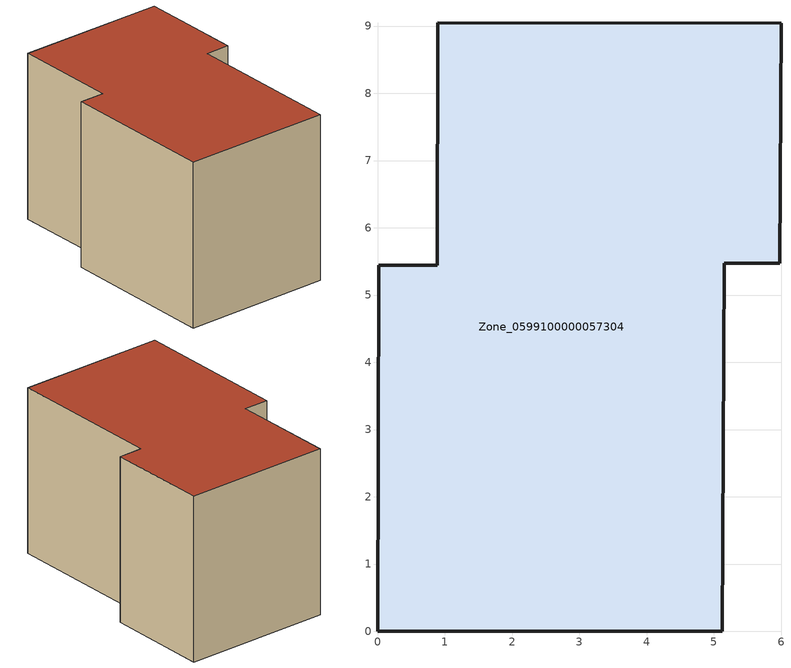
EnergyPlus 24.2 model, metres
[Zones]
Zone_0599100000057304
 floor ground (C_G): 5.13,0 0,0 0.02,5.44 0.89,5.44 0.9,9.05 6,9.04 5.98,5.47 5.16,5.47 z0
 wall outside (C_F): 0.89,5.44 0.02,5.44 0,0 5.13,0 5.16,5.47 5.98,5.47 6,9.04 0.9,9.05 0.89,5.44 z0:5.75
 roof outside (C_R): 6,9.04 0.9,9.05 0.89,5.44 0.02,5.44 0,0 5.13,0 5.16,5.47 5.98,5.47 z5.75
[BUILDING]
Pand.0599100000057304: North Axis=0; Terrain=City; Loads Convergence Tolerance Value=0.04; Temperature Convergence Tolerance Value=0.4; Solar Distribution=FullExterior; Maximum Number of Warmup Days=25; Minimum Number of Warmup Days=1
[Site:Location]
Rotterdam.The.Hague.AP_ZH_NLD Design_Conditions: Latitude=51.96; Longitude=4.45; Time Zone=1; Elevation=-4.5
[SITE:GROUNDTEMPERATURE:BUILDINGSURFACE]
18, 18, 18, 18, 18, 18, 18, 18, 18, 18, 18, 18
[MATERIAL] Thermal Absorptance=0.9; Solar Absorptance=0.7; Visible Absorptance=0.7
Name | Roughness | Thickness | Conductivity | Density | Specific Heat
G.TI.1946-1964 | MediumSmooth | 0.15 | 1 | 540 | 1210
F.TI.1946-1964 | Rough | 0.3 | 0.857143 | 1920 | 840
R.TI.1946-1964 | MediumRough | 0.2 | 0.277778 | 1500 | 1000
[CONSTRUCTION]
C_G: G.TI.1946-1964
C_F: F.TI.1946-1964
C_R: R.TI.1946-1964
[ZONE]
Zone_0599100000057304: Type=1; Multiplier=1; Ceiling Height=Autocalculate; Volume=Autocalculate; Floor Area=autocalculate; Part of Total Floor Area=Yes
[ZONEINFILTRATION:DESIGNFLOWRATE]
Infil_Zone_0599100000057304: Zone or ZoneList or Space or SpaceList=Zone_0599100000057304; Schedule=AlwaysOn; Design Flow Rate Calculation Method=Flow/Area; Flow Rate per Floor Area=0.003; Constant Term Coefficient=1; Temperature Term Coefficient=0; Velocity Term Coefficient=0; Velocity Squared Term Coefficient=0
[HVACTEMPLATE:ZONE:IDEALLOADSAIRSYSTEM]
Zone_0599100000057304: Maximum Heating Supply Air Temperature=50; Minimum Cooling Supply Air Temperature=13; Maximum Heating Supply Air Humidity Ratio=0.0156; Minimum Cooling Supply Air Humidity Ratio=0.0077; Heating Limit=NoLimit; Cooling Limit=NoLimit; Dehumidification Control Type=ConstantSensibleHeatRatio; Cooling Sensible Heat Ratio=0.7; Dehumidification Setpoint=60; Humidification Control Type=None; Humidification Setpoint=30; Outdoor Air Method=None; Outdoor Air Flow Rate per Person=0.00944; Outdoor Air Flow Rate per Zone Floor Area=0; Outdoor Air Flow Rate per Zone=0; Demand Controlled Ventilation Type=None; Outdoor Air Economizer Type=NoEconomizer; Heat Recovery Type=None; Sensible Heat Recovery Effectiveness=0.7; Latent Heat Recovery Effectiveness=0.65
[ZONECONTROL:THERMOSTAT]
ThermostatControl_Zone_0599100000057304: Zone or ZoneList=Zone_0599100000057304; Control Type Schedule=DualSetpointControlType; Control 1=Thermostat_Zone_0599100000057304; Temperature Difference Between Cutout And Setpoint=0
[THERMOSTATSETPOINT:DUALSETPOINT]
Thermostat_Zone_0599100000057304: Heating Setpoint Temperature Schedule=HeatingSetpoint_Zone_0599100000057304; Cooling Setpoint Temperature Schedule=CoolingSetpoint_Zone_0599100000057304
[SCHEDULE:COMPACT]
HeatingSetpoint_Zone_0599100000057304: Through: 12/31, For: AllDays, Until: 24:00, 21
CoolingSetpoint_Zone_0599100000057304: Through: 12/31, For: AllDays, Until: 24:00, 24
DualSetpointControlType: Through: 12/31, For: AllDays, Until: 24:00, 4
AlwaysOn: Through: 12/31, For: AllDays, Until: 24:00, 1
